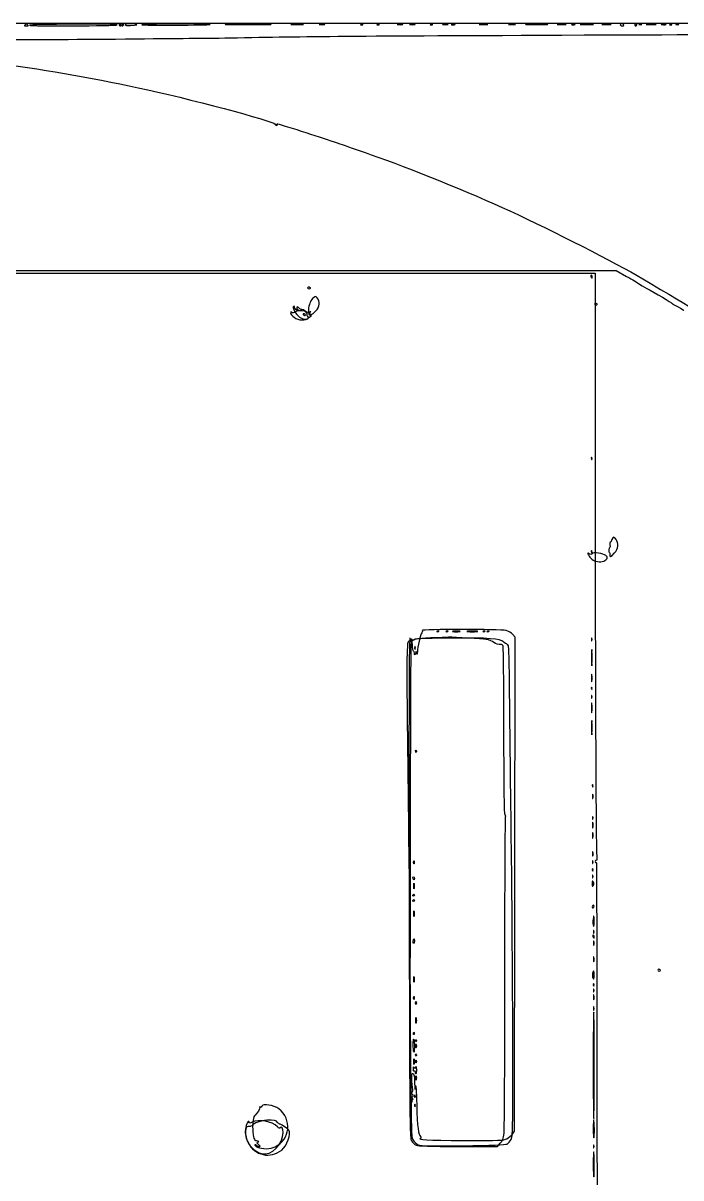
# Model space of a CAD drawing. Extents: x 0 to 877, y -11 to 940.
# Drawn here: x 540 to 709.5, y 642.5 to 940.2 of the extents above; entities that cross this region are included whole.
import ezdxf

# ---------------------------------------------------------------- set-up
doc = ezdxf.new("R2010")
doc.units = 0
doc.layers.add('Calque_1', color=7, linetype='CONTINUOUS')

msp = doc.modelspace()

# ---------------------------------------------------------------- linework, layer by layer
at = {"layer": 'Calque_1', "color": 7}
for points in [[(541.12582, 939.77362)], [(564.23873, 939.74461)], [(565.14998, 939.72062)], [(565.81144, 939.72062)], [(569.276, 939.78971)], [(588.13653, 939.86478)], [(602.78696, 939.9189)], [(617.60363, 939.9079)], [(627.52, 939.88102)], [(631.75333, 939.88102)], [(637.71196, 939.9079)], [(640.88696, 939.9079)], [(645.51167, 939.88102)], [(649.35363, 939.9079)], [(666.68384, 939.9102)], [(674.62134, 939.9172)], [(686.65988, 939.9152)], [(691.29009, 939.9132)], [(694.79581, 939.72063)], [(698.10311, 939.72063)], [(699.35988, 939.8957)], [(707.15958, 939.88042)], [(708.88488, 939.8958)], [(686.52622, 874.44851)], [(614.09789, 871.82701)], [(687.47178, 867.54867)], [(609.79368, 864.37597)], [(611.19266, 864.41663)], [(612.77497, 864.94784)], [(615.41916, 865.9828)], [(686.52548, 827.68892)], [(686.52548, 803.61184)], [(686.53672, 802.0065)], [(692.38714, 803.602)], [(647.05842, 783.35155)], [(649.43967, 783.35155)], [(656.86454, 783.33855)], [(658.96467, 783.35154)], [(660.023, 783.35154)], [(686.54087, 780.98445)], [(640.99604, 779.44954)], [(686.56131, 774.88803)], [(686.52508, 768.42226)], [(686.54047, 766.16779)], [(686.56057, 757.03966)], [(639.06096, 752.17918)], [(641.10622, 752.55023)], [(686.78951, 743.28684)], [(686.81199, 740.37091)], [(686.80499, 734.94695)], [(686.81649, 732.83029)], [(686.81649, 730.18445)], [(640.59797, 723.82089)], [(686.80549, 723.56987)], [(686.81249, 725.55425)], [(686.79011, 721.59101)], [(640.46052, 719.71985)], [(640.62827, 717.73548)], [(686.80549, 719.8657)], [(686.91604, 717.88133)], [(640.4239, 715.35423)], [(640.4239, 714.03131)], [(686.89484, 712.12664)], [(640.62827, 710.59173)], [(686.98118, 707.32196)], [(687.07007, 705.57821)], [(640.47263, 703.11725)], [(687.05544, 704.32143)], [(687.07707, 702.5355)], [(686.89484, 693.87039)], [(704.18848, 696.03959)], [(640.62827, 693.65839)], [(687.05459, 691.95768)], [(640.59797, 688.89589)], [(687.06998, 690.49696)], [(641.12714, 687.57298)], [(641.15744, 683.07506)], [(640.57705, 679.78982)], [(640.51452, 676.34097)], [(641.10623, 677.93773)], [(641.10624, 674.23356)], [(640.62829, 672.49173)], [(641.12716, 672.49173)], [(641.08538, 669.7136)], [(641.14678, 668.25839)], [(641.00154, 663.81009)], [(641.00154, 661.42884)], [(597.4584, 652.75286)], [(640.08402, 652.04549)], [(687.06508, 652.8092)], [(597.93736, 651.58708)], [(604.96837, 650.5307)], [(687.07108, 650.28029)], [(687.04557, 642.73501)]]:
    msp.add_lwpolyline(points, close=True, dxfattribs=at)
for points in [[(611.92395, 939.9147), (611.92395, 939.9149)], [(651.21074, 939.89489), (651.21074, 939.8947)], [(659.53419, 939.91433), (659.53419, 939.9142)], [(679.64252, 939.91333), (679.64252, 939.9132)], [(682.16699, 939.89389), (682.16699, 939.8937)], [(702.93874, 939.91306), (702.93874, 939.9128)], [(705.58068, 939.90196), (705.58068, 939.9023)], [(244.23993, 874.0188), (247.27573, 875.77042), (467.33136, 875.77042), (687.38698, 875.77042), (687.39788, 819.48032)], [(475.42396, 876.402), (692.7763, 876.402), (695.49116, 874.91197)], [(613.64652, 864.26391), (614.25068, 864.82677), (613.71752, 865.35993)], [(652.36188, 783.34025), (652.36188, 783.34055)], [(666.06971, 653.7918), (666.61769, 654.53874), (666.69299, 718.23548), (666.76829, 781.93221), (666.1271, 782.62405)], [(641.41592, 777.66354), (641.27865, 778.19271), (641.06833, 777.66354)], [(686.55457, 770.52867), (686.55427, 770.52867)], [(686.55782, 762.58892), (686.55757, 762.58892)], [(687.07614, 698.29908), (687.07648, 698.29908)], [(687.07664, 688.5095), (687.07698, 688.5095)], [(687.06918, 685.72942), (687.06898, 685.72942)], [(641.13676, 676.59277), (641.13695, 676.59277)], [(639.78582, 658.33641), (639.94147, 655.95516), (639.98427, 659.14339)], [(687.02849, 657.80014), (687.02898, 657.80014)], [(664.61436, 652.58214), (664.6145, 652.58225)], [(652.06503, 650.61102), (662.18953, 650.61102), (662.95326, 651.40818)]]:
    msp.add_lwpolyline(points, dxfattribs=at)
for points in [[(295.80416, 940.00617), (294.85827, 940.09027), (417.19499, 940.17099), (567.66353, 940.18545)], [(540.49082, 939.77362), (540.24388, 939.52668), (540.31442, 939.45612), (540.80832, 939.45612)], [(541.12582, 939.77362), (540.87888, 940.02056), (540.73775, 940.02056), (540.49082, 939.77362)], [(540.80832, 939.45612), (541.30222, 939.45612), (541.37275, 939.52672), (541.12582, 939.77362)], [(541.60217, 939.64601), (541.60204, 939.36287), (564.06329, 939.46071), (564.23873, 939.74461)], [(552.99058, 939.91218), (546.72702, 939.87958), (541.60223, 939.75984), (541.60217, 939.64601)], [(564.23873, 939.74462), (564.31603, 939.86961), (559.26735, 939.94482), (552.99058, 939.91218)], [(564.86979, 939.98521), (564.71567, 939.98521), (564.66318, 939.86614), (564.75311, 939.72062)], [(564.75311, 939.72062), (564.84301, 939.5751), (564.96914, 939.45604), (565.0333, 939.45604)], [(565.14998, 939.72062), (565.14998, 939.86614), (565.02388, 939.98521), (564.86979, 939.98521)], [(565.0333, 939.45604), (565.0975, 939.45604), (565.14998, 939.5751), (565.14998, 939.72062)], [(565.69476, 939.98521), (565.54067, 939.98521), (565.41457, 939.86614), (565.41457, 939.72062)], [(565.41457, 939.72062), (565.41457, 939.5751), (565.46707, 939.45604), (565.53125, 939.45604)], [(565.53125, 939.45604), (565.59545, 939.45604), (565.72151, 939.5751), (565.81144, 939.72062)], [(565.81144, 939.72062), (565.90134, 939.86614), (565.84884, 939.98521), (565.69476, 939.98521)], [(567.83992, 939.98522), (566.94254, 939.98522), (566.20832, 939.88473), (566.20832, 939.76191)], [(566.20832, 939.76191), (566.20832, 939.4899), (569.0015, 939.51521), (569.276, 939.78971)], [(567.66353, 940.18545), (718.13206, 940.19995), (841.03501, 940.12975), (840.7812, 940.02954)], [(569.276, 939.78972), (569.38353, 939.89724), (568.73729, 939.98522), (567.83992, 939.98522)], [(579.33366, 939.98522), (574.42588, 939.98522), (570.46552, 939.89592), (570.53288, 939.78678)], [(570.53288, 939.78678), (570.66118, 939.57891), (587.92717, 939.65546), (588.13653, 939.86478)], [(588.13653, 939.86482), (588.20273, 939.93102), (584.24147, 939.98522), (579.33366, 939.98522)], [(593.12967, 939.9189), (590.47392, 939.8757), (592.64681, 939.8404), (597.95832, 939.8404)], [(602.78696, 939.9189), (600.13121, 939.962), (595.78543, 939.962), (593.12967, 939.9189)], [(597.95832, 939.8404), (603.26983, 939.8404), (605.44272, 939.8757), (602.78696, 939.9189)], [(609.27812, 939.9159), (608.50927, 939.8623), (609.07082, 939.8179), (610.52603, 939.8172)], [(611.92395, 939.9149), (611.23762, 939.9692), (610.047, 939.9698), (609.27812, 939.9159)], [(610.52603, 939.8172), (611.98123, 939.81651), (612.61031, 939.8604), (611.92395, 939.9147)], [(616.413, 939.9079), (616.08558, 939.8448), (616.3535, 939.79324), (617.00832, 939.79324)], [(617.60363, 939.9079), (617.27621, 939.971), (616.74043, 939.971), (616.413, 939.9079)], [(617.00832, 939.79324), (617.66316, 939.79324), (617.93105, 939.84484), (617.60363, 939.9079)], [(627.01287, 939.9019), (626.80182, 939.8174), (626.8645, 939.75475), (627.17274, 939.74205)], [(627.52, 939.881), (627.4321, 939.9689), (627.20388, 939.9783), (627.01287, 939.9019)], [(627.17274, 939.74205), (627.45163, 939.73055), (627.60792, 939.79305), (627.52, 939.88102)], [(631.24621, 939.9019), (631.03515, 939.8174), (631.09783, 939.75475), (631.40607, 939.74205)], [(631.75333, 939.881), (631.66543, 939.9689), (631.43721, 939.9783), (631.24621, 939.9019)], [(631.40607, 939.74205), (631.68497, 939.73055), (631.84126, 939.79305), (631.75333, 939.88102)], [(636.52134, 939.9079), (636.19392, 939.8448), (636.46184, 939.79324), (637.11665, 939.79324)], [(637.71196, 939.9079), (637.38454, 939.971), (636.84876, 939.971), (636.52134, 939.9079)], [(637.11665, 939.79324), (637.77149, 939.79324), (638.03938, 939.84484), (637.71196, 939.9079)], [(639.69634, 939.9079), (639.36892, 939.8448), (639.63684, 939.79324), (640.29165, 939.79324)], [(640.88696, 939.9079), (640.55954, 939.971), (640.02376, 939.971), (639.69634, 939.9079)], [(640.29165, 939.79324), (640.94649, 939.79324), (641.21438, 939.84484), (640.88696, 939.9079)], [(645.00454, 939.9019), (644.79348, 939.8174), (644.85616, 939.75475), (645.1644, 939.74205)], [(645.51167, 939.881), (645.42377, 939.9689), (645.19554, 939.9783), (645.00454, 939.9019)], [(645.1644, 939.74205), (645.4433, 939.73055), (645.59959, 939.79305), (645.51167, 939.88102)], [(648.163, 939.9079), (647.83558, 939.8448), (648.1035, 939.79324), (648.75832, 939.79324)], [(649.35363, 939.9079), (649.02621, 939.971), (648.49043, 939.971), (648.163, 939.9079)], [(648.75832, 939.79324), (649.41316, 939.79324), (649.68105, 939.84484), (649.35363, 939.9079)], [(650.41699, 939.9047), (650.15958, 939.8376), (650.30613, 939.77832), (650.74269, 939.77292)], [(651.21074, 939.8947), (651.03162, 939.9672), (650.67443, 939.9716), (650.41699, 939.9047)], [(650.74269, 939.77292), (651.17925, 939.76792), (651.38989, 939.82242), (651.21074, 939.89489)], [(657.6821, 939.9122), (657.21241, 939.8538), (657.6615, 939.80689), (658.68019, 939.80806)], [(659.53419, 939.9142), (658.98523, 939.9715), (658.15179, 939.9705), (657.6821, 939.9122)], [(658.68019, 939.80806), (659.69884, 939.80906), (660.08314, 939.85706), (659.53419, 939.91433)], [(665.22863, 939.9102), (664.82845, 939.8496), (665.15583, 939.79998), (665.95623, 939.79998)], [(666.68384, 939.9102), (666.28365, 939.9708), (665.62881, 939.9708), (665.22863, 939.9102)], [(665.95623, 939.79998), (666.7566, 939.79998), (667.08402, 939.84958), (666.68384, 939.9102)], [(669.99113, 939.9172), (668.71782, 939.8687), (669.75962, 939.829), (672.30623, 939.829)], [(674.62134, 939.9172), (673.34803, 939.9657), (671.26444, 939.9657), (669.99113, 939.9172)], [(672.30623, 939.829), (674.85285, 939.829), (675.89464, 939.8687), (674.62134, 939.9172)], [(677.79044, 939.9112), (677.32075, 939.8528), (677.76984, 939.80589), (678.78852, 939.80706)], [(679.64252, 939.9132), (679.09356, 939.9705), (678.26012, 939.9695), (677.79044, 939.9112)], [(678.78852, 939.80706), (679.80717, 939.80806), (680.19148, 939.85606), (679.64252, 939.91333)], [(681.37324, 939.9037), (681.11582, 939.8366), (681.26238, 939.77732), (681.69894, 939.77192)], [(682.16699, 939.8937), (681.98787, 939.9662), (681.63068, 939.9706), (681.37324, 939.9037)], [(681.69894, 939.77192), (682.1355, 939.76692), (682.34614, 939.82142), (682.16699, 939.89389)], [(683.88175, 939.9152), (683.11777, 939.8618), (683.74285, 939.818), (685.27082, 939.818)], [(686.65988, 939.9152), (685.89589, 939.9686), (684.64574, 939.9686), (683.88175, 939.9152)], [(685.27082, 939.818), (686.79878, 939.818), (687.42386, 939.8617), (686.65988, 939.9152)], [(689.30571, 939.9132), (688.76001, 939.8561), (689.20651, 939.80942), (690.2979, 939.80942)], [(691.29009, 939.9132), (690.74438, 939.9703), (689.85141, 939.9703), (689.30571, 939.9132)], [(690.2979, 939.80942), (691.3893, 939.80942), (691.83579, 939.85612), (691.29009, 939.9132)], [(694.25104, 939.98522), (693.9514, 939.98522), (693.77984, 939.86615), (693.86977, 939.72063)], [(693.86977, 939.72063), (693.95967, 939.57511), (694.20487, 939.45605), (694.41455, 939.45605)], [(694.79581, 939.72063), (694.79581, 939.86615), (694.55065, 939.98522), (694.25104, 939.98522)], [(694.41455, 939.45605), (694.62426, 939.45605), (694.79581, 939.57511), (694.79581, 939.72063)], [(697.83852, 939.98522), (697.60307, 939.98522), (697.48401, 939.86615), (697.57394, 939.72063)], [(697.57394, 939.72063), (697.66384, 939.57511), (697.78293, 939.45605), (697.83852, 939.45605)], [(698.10311, 939.72063), (698.19301, 939.86615), (698.07401, 939.98522), (697.83852, 939.98522)], [(697.83852, 939.45605), (697.89412, 939.45605), (698.01317, 939.57511), (698.10311, 939.72063)], [(698.69842, 939.8957), (698.51652, 939.8223), (698.66532, 939.76225), (699.02915, 939.76225)], [(699.35988, 939.8957), (699.17798, 939.9691), (698.88032, 939.9691), (698.69842, 939.8957)], [(699.02915, 939.76225), (699.39295, 939.76225), (699.54178, 939.82235), (699.35988, 939.8957)], [(700.82207, 939.9148), (700.19977, 939.8589), (700.64311, 939.8124), (701.80727, 939.81144)], [(702.93874, 939.9128), (702.3969, 939.9696), (701.4444, 939.9704), (700.82207, 939.9148)], [(701.80727, 939.81144), (702.97144, 939.81047), (703.4806, 939.85624), (702.93874, 939.91306)], [(704.52235, 939.9073), (704.19321, 939.844), (704.40019, 939.78983), (704.98227, 939.7869)], [(705.58068, 939.9023), (705.32771, 939.9685), (704.85146, 939.9709), (704.52235, 939.9073)], [(704.98227, 939.7869), (705.56436, 939.7839), (705.83362, 939.8357), (705.58068, 939.90196)], [(706.65246, 939.9013), (706.4414, 939.8168), (706.50408, 939.75415), (706.81232, 939.74145)], [(707.15958, 939.8804), (707.07168, 939.9683), (706.84346, 939.9777), (706.65246, 939.9013)], [(706.81232, 939.74145), (707.09121, 939.72995), (707.2475, 939.79245), (707.15958, 939.88042)], [(708.22342, 939.8958), (708.04152, 939.8224), (708.19032, 939.76235), (708.55415, 939.76235)], [(708.88488, 939.8958), (708.70298, 939.9692), (708.40532, 939.9692), (708.22342, 939.8958)], [(708.55415, 939.76235), (708.91795, 939.76235), (709.06678, 939.82245), (708.88488, 939.8958)], [(561.18128, 935.9818), (546.99299, 935.84009), (489.72393, 935.75748), (433.9167, 935.79823)], [(587.50732, 936.22757), (587.21627, 936.23457), (575.36956, 936.12351), (561.18128, 935.9818)], [(597.03232, 936.37954), (592.08461, 936.28944), (587.79836, 936.22104), (587.50732, 936.22757)], [(696.91252, 937.09717), (627.19265, 936.81714), (617.06289, 936.74436), (597.03232, 936.37954)], [(821.93976, 937.29812), (793.12031, 937.34802), (736.85799, 937.25762), (696.91252, 937.09717)], [(493.18332, 933.52536), (518.60589, 932.29309), (544.49719, 928.91634), (569.6479, 923.55282)], [(569.6479, 923.55282), (582.0394, 920.91027), (604.48519, 914.94102), (604.91442, 914.17402)], [(604.91442, 914.17402), (605.03208, 913.96376), (605.24854, 913.79173), (605.39541, 913.79173)], [(605.48141, 914.08466), (605.35697, 914.28599), (605.49671, 914.31623), (605.92882, 914.18136)], [(605.39541, 913.79173), (605.54228, 913.79173), (605.58099, 913.92354), (605.48141, 914.08466)], [(605.92882, 914.18136), (611.61104, 912.40701), (619.46831, 909.84693), (622.16767, 908.89036)], [(622.16767, 908.89036), (624.05944, 908.21998), (627.45272, 907.03297), (629.7083, 906.25257)], [(629.7083, 906.25257), (639.45192, 902.88136), (655.17362, 896.50328), (665.42705, 891.76196)], [(665.42705, 891.76196), (676.94748, 886.43476), (692.21306, 878.6306), (699.69059, 874.24554)], [(686.37392, 875.24226), (686.23297, 875.24226), (686.18618, 875.06367), (686.26994, 874.84539)], [(686.26994, 874.84539), (686.35374, 874.62711), (686.46903, 874.44851), (686.52622, 874.44851)], [(686.6302, 874.84539), (686.6302, 875.06367), (686.51488, 875.24226), (686.37392, 875.24226)], [(686.52622, 874.44851), (686.58342, 874.44851), (686.6302, 874.62711), (686.6302, 874.84539)], [(695.49116, 874.91197), (696.98433, 874.09245), (698.44414, 873.21912), (698.73518, 872.97123)], [(698.73518, 872.97123), (699.02622, 872.72334), (699.91919, 872.18866), (700.71956, 871.78305)], [(699.69059, 874.24554), (712.53754, 866.71171), (720.02098, 862.14085), (725.48746, 858.48892)], [(613.70102, 872.08329), (613.48273, 872.16709), (613.30414, 872.12029), (613.30414, 871.97931)], [(613.30414, 871.97931), (613.30414, 871.83835), (613.48273, 871.72303), (613.70102, 871.72303)], [(614.8242, 869.41298), (614.0949, 868.75298), (613.76094, 868.04932), (613.55994, 866.74907)], [(614.09789, 871.82701), (614.09789, 871.88421), (613.9193, 871.99953), (613.70102, 872.08329)], [(613.70102, 871.72303), (613.9193, 871.72303), (614.09789, 871.76983), (614.09789, 871.82701)], [(615.76863, 869.39598), (615.35556, 869.85242), (615.31061, 869.85323), (614.8242, 869.41298)], [(615.41917, 865.98285), (616.45845, 867.04587), (616.60453, 868.47233), (615.76863, 869.39598)], [(700.71956, 871.78305), (702.70301, 870.77787), (707.18217, 868.11729), (707.28657, 867.8823)], [(609.63842, 867.17369), (609.24031, 866.92764), (610.29586, 865.05521), (611.19266, 864.41663)], [(609.90104, 867.0369), (609.90104, 867.2014), (609.78286, 867.26296), (609.63842, 867.17369)], [(610.84058, 865.98185), (610.54835, 865.98185), (609.90104, 866.70874), (609.90104, 867.0369)], [(610.54642, 866.98001), (610.44103, 866.87462), (610.50542, 866.60691), (610.68948, 866.38512)], [(611.07968, 866.70444), (610.89178, 866.9614), (610.65182, 867.08541), (610.54642, 866.98001)], [(610.68948, 866.38512), (610.87356, 866.16332), (610.94155, 865.98185), (610.84058, 865.98185)], [(611.81994, 866.39021), (611.59931, 866.30551), (611.26876, 866.44591), (611.07968, 866.70444)], [(613.20041, 864.9107), (613.43242, 865.2861), (612.24871, 866.55474), (611.81994, 866.39021)], [(613.55994, 866.74907), (613.40929, 865.77459), (613.44471, 865.63469), (613.80714, 865.77256)], [(687.63797, 867.93424), (687.17322, 867.93424), (687.10479, 867.77548), (687.47178, 867.54867)], [(687.47178, 867.54867), (687.60724, 867.46497), (687.79287, 867.51747), (687.88427, 867.66534)], [(687.88427, 867.66534), (687.97567, 867.81324), (687.86487, 867.93424), (687.63797, 867.93424)], [(707.28657, 867.8823), (707.33317, 867.77742), (708.01777, 867.38577), (708.80792, 867.01197)], [(708.80792, 867.01197), (709.59807, 866.63817), (710.24456, 866.21676), (710.24456, 866.0755)], [(609.20906, 865.62331), (608.98512, 865.84724), (608.90881, 865.81265), (608.90881, 865.48722)], [(608.90881, 865.48722), (608.90881, 865.24724), (609.30701, 864.74718), (609.79368, 864.37597)], [(610.12965, 865.72955), (609.66695, 865.42639), (609.43298, 865.39938), (609.20906, 865.62331)], [(609.79368, 864.37597), (610.9506, 863.49355), (612.76305, 863.44083), (613.64652, 864.26391)], [(613.71752, 865.35993), (613.007, 866.07045), (610.97018, 866.28028), (610.12965, 865.72955)], [(611.19266, 864.41663), (611.99619, 863.84447), (613.1968, 863.683), (613.46161, 864.11148)], [(612.36437, 865.2094), (612.12889, 865.2998), (612.02268, 865.2554), (612.11539, 865.10541)], [(612.11539, 865.10541), (612.27076, 864.854), (612.77497, 864.73356), (612.77497, 864.94784)], [(612.77497, 864.94784), (612.77497, 865.00504), (612.59019, 865.12273), (612.36437, 865.2094)], [(613.34062, 864.52664), (613.19035, 864.61954), (613.12726, 864.79234), (613.20041, 864.9107)], [(613.46161, 864.11148), (613.54531, 864.24695), (613.49091, 864.43377), (613.34062, 864.52664)], [(613.89944, 865.60032), (613.41385, 865.11114), (613.49577, 864.87428), (614.09624, 865.0313)], [(613.80714, 865.77256), (614.14615, 865.90153), (614.16449, 865.86736), (613.89944, 865.60032)], [(614.09624, 865.0313), (614.38638, 865.1072), (614.98169, 865.53535), (615.41916, 865.9828)], [(686.38652, 828.03619), (686.37502, 827.75727), (686.43752, 827.601), (686.52548, 827.68892)], [(686.54637, 828.19604), (686.46187, 828.40711), (686.39921, 828.34441), (686.38652, 828.03619)], [(686.52547, 827.68892), (686.61337, 827.77682), (686.62277, 828.00505), (686.54637, 828.19604)], [(687.39788, 819.48032), (687.40798, 767.32456), (687.5836, 727.98402), (687.81834, 725.28433)], [(691.72944, 807.03237), (691.63814, 806.66857), (691.44438, 806.37091), (691.29886, 806.37091)], [(692.79643, 807.10577), (692.25977, 807.87194), (691.93457, 807.84956), (691.72944, 807.03237)], [(692.38714, 803.60198), (693.32221, 804.66696), (693.49122, 806.11381), (692.79643, 807.10577)], [(686.38652, 803.9591), (686.37502, 803.68019), (686.43752, 803.52392), (686.52548, 803.61184)], [(686.54637, 804.11896), (686.46187, 804.33002), (686.39921, 804.26733), (686.38652, 803.9591)], [(686.52547, 803.61184), (686.61337, 803.69974), (686.62277, 803.92796), (686.54637, 804.11896)], [(690.14535, 802.97048), (689.55119, 803.50819), (686.85102, 803.84029), (686.58415, 803.40848)], [(690.92121, 804.38635), (690.90031, 804.02265), (690.97841, 803.72508), (691.09489, 803.72508)], [(691.16286, 805.04781), (691.05094, 805.04771), (690.9422, 804.75005), (690.92121, 804.38635)], [(691.29886, 806.37091), (691.14876, 806.37091), (691.10611, 806.08472), (691.20026, 805.70945)], [(691.20026, 805.70945), (691.29156, 805.34565), (691.27476, 805.04791), (691.16286, 805.04781)], [(685.86648, 803.39518), (685.37188, 803.65988), (685.35672, 803.63682), (685.6568, 803.07612)], [(685.6568, 803.07612), (685.8347, 802.74371), (686.23066, 802.26238), (686.53672, 802.0065)], [(686.58415, 803.40848), (686.45041, 803.19209), (686.25285, 803.18844), (685.86648, 803.39518)], [(686.53672, 802.00654), (687.31488, 801.35595), (688.67584, 801.13824), (689.59212, 801.51778)], [(689.59212, 801.51778), (690.5727, 801.92395), (690.75956, 802.41462), (690.14535, 802.97048)], [(691.16829, 803.19591), (690.95755, 802.38998), (691.47409, 802.56207), (692.38714, 803.602)], [(691.09489, 803.72508), (691.21138, 803.72508), (691.24443, 803.48695), (691.16829, 803.19591)], [(639.75739, 781.39775), (639.42388, 783.91936), (639.35571, 768.83003), (639.46176, 715.96308)], [(642.71626, 783.00745), (642.36916, 782.58922), (641.6233, 779.36357), (641.58387, 778.11014)], [(664.44983, 783.59489), (663.07021, 783.96638), (642.59022, 783.96455), (642.81988, 783.59289)], [(642.81988, 783.59289), (642.90958, 783.4477), (642.86298, 783.18425), (642.71626, 783.00745)], [(646.89857, 783.51141), (646.61965, 783.52291), (646.46338, 783.46041), (646.5513, 783.37245)], [(646.5513, 783.37245), (646.6392, 783.28455), (646.86742, 783.27515), (647.05842, 783.35155)], [(647.05842, 783.35156), (647.26949, 783.43606), (647.20679, 783.49872), (646.89857, 783.51141)], [(649.27982, 783.51141), (649.0009, 783.52291), (648.84463, 783.46041), (648.93255, 783.37245)], [(648.93255, 783.37245), (649.02045, 783.28455), (649.24867, 783.27515), (649.43967, 783.35155)], [(649.43967, 783.35156), (649.65074, 783.43606), (649.58804, 783.49872), (649.27982, 783.51141)], [(651.63902, 783.45032), (650.76589, 783.45232), (650.37681, 783.40362), (650.77438, 783.34325)], [(650.77438, 783.34325), (651.17196, 783.28285), (651.88633, 783.28165), (652.36188, 783.34025)], [(652.36188, 783.34055), (652.83743, 783.39945), (652.51214, 783.44883), (651.63902, 783.45032)], [(655.74006, 783.43983), (654.50313, 783.43983), (653.99712, 783.39423), (654.61558, 783.33855)], [(654.61558, 783.33855), (655.23404, 783.28285), (656.24608, 783.28285), (656.86454, 783.33855)], [(656.86454, 783.33855), (657.483, 783.39425), (656.97699, 783.43983), (655.74006, 783.43983)], [(658.80482, 783.5114), (658.5259, 783.5229), (658.36963, 783.4603), (658.45755, 783.37244)], [(658.45755, 783.37244), (658.54545, 783.28454), (658.77367, 783.27514), (658.96467, 783.35154)], [(658.96467, 783.35155), (659.17574, 783.43605), (659.11304, 783.49871), (658.80482, 783.5114)], [(659.86315, 783.5114), (659.58424, 783.5229), (659.42797, 783.4603), (659.51588, 783.37244)], [(659.51588, 783.37244), (659.60378, 783.28454), (659.83201, 783.27514), (660.023, 783.35154)], [(660.023, 783.35155), (660.23407, 783.43605), (660.17138, 783.49871), (659.86315, 783.5114)], [(666.1271, 782.62405), (665.77446, 783.00457), (665.01969, 783.44145), (664.44983, 783.59489)], [(639.67968, 780.83497), (639.14027, 780.91357), (639.09048, 780.79697), (639.00306, 779.24951)], [(640.04297, 781.49996), (639.80775, 781.49996), (639.76095, 769.99799), (639.66295, 688.10204)], [(640.57111, 781.14901), (640.40107, 780.9296), (639.99992, 780.78828), (639.67968, 780.83497)], [(641.12891, 781.35475), (640.89714, 781.02664), (639.80193, 781.06099), (639.75739, 781.39775)], [(640.29165, 779.91246), (640.29165, 780.78558), (640.17973, 781.49996), (640.04297, 781.49996)], [(650.15879, 781.63499), (642.27433, 781.56099), (640.83384, 781.48799), (640.57111, 781.14901)], [(649.58854, 781.86046), (645.26757, 781.74951), (641.23758, 781.5086), (641.12891, 781.35475)], [(659.31375, 781.31114), (658.19074, 781.50753), (651.20685, 781.90201), (649.58854, 781.86046)], [(663.82262, 780.60989), (662.84924, 781.52433), (660.12744, 781.72853), (650.15879, 781.63499)], [(661.28187, 780.53009), (660.96436, 780.82589), (660.07871, 781.17736), (659.31375, 781.31114)], [(663.25694, 780.01597), (662.43081, 779.90384), (661.76922, 780.07607), (661.28187, 780.53009)], [(663.64609, 779.6564), (663.52811, 779.8672), (663.353, 780.02901), (663.25694, 780.01597)], [(664.66578, 780.09272), (664.50482, 780.09272), (664.1254, 780.32544), (663.82262, 780.60989)], [(665.09644, 779.36512), (665.02054, 779.7653), (664.82674, 780.09272), (664.66578, 780.09272)], [(686.54087, 781.64591), (686.46747, 781.82781), (686.40742, 781.67901), (686.40742, 781.31518)], [(686.40742, 781.31518), (686.40742, 780.95138), (686.46742, 780.80255), (686.54087, 780.98445)], [(686.54087, 780.98445), (686.61427, 781.16635), (686.61427, 781.46401), (686.54087, 781.64591)], [(639.00306, 779.24951), (638.81144, 775.85787), (638.81663, 773.43073), (639.06096, 752.17918)], [(640.55623, 778.32496), (640.40923, 778.32496), (640.29165, 779.03051), (640.29165, 779.91246)], [(640.83942, 777.72964), (640.82912, 778.05707), (640.70175, 778.32496), (640.55623, 778.32496)], [(641.06833, 777.66354), (640.86897, 777.16192), (640.85704, 777.16536), (640.83942, 777.72964)], [(640.99604, 779.44954), (640.92264, 779.63144), (640.86258, 779.48264), (640.86258, 779.11881)], [(640.86258, 779.11881), (640.86258, 778.75501), (640.92268, 778.60618), (640.99604, 778.78808)], [(640.99604, 778.78808), (641.06944, 778.96998), (641.06944, 779.26764), (640.99604, 779.44954)], [(641.58387, 778.11014), (641.56507, 777.51344), (641.49987, 777.33994), (641.41592, 777.66354)], [(663.88491, 757.68879), (663.87151, 769.56017), (663.76406, 779.44559), (663.64609, 779.6564)], [(665.38541, 764.61459), (665.30241, 772.3272), (665.17234, 778.96493), (665.09644, 779.36512)], [(686.56211, 778.32762), (686.51111, 779.31594), (686.46891, 778.57675), (686.46851, 776.68497)], [(686.56127, 774.88803), (686.61277, 775.79149), (686.61317, 777.3393), (686.56211, 778.32762)], [(686.46851, 776.68497), (686.46805, 774.7932), (686.50981, 773.98458), (686.56131, 774.88803)], [(686.44751, 771.39331), (686.44651, 770.52018), (686.49421, 770.1311), (686.55457, 770.52867)], [(686.55727, 772.11617), (686.49837, 772.59172), (686.44899, 772.26643), (686.44751, 771.39331)], [(686.55427, 770.52867), (686.61467, 770.92625), (686.61587, 771.64062), (686.55727, 772.11617)], [(686.38612, 768.76952), (686.37462, 768.49061), (686.43712, 768.33434), (686.52508, 768.42226)], [(686.54597, 768.92938), (686.46147, 769.14044), (686.39881, 769.07775), (686.38612, 768.76952)], [(686.52507, 768.42226), (686.61297, 768.51016), (686.62237, 768.73838), (686.54597, 768.92938)], [(686.54047, 766.82925), (686.46707, 767.01115), (686.40702, 766.86235), (686.40702, 766.49852)], [(686.40702, 766.49852), (686.40702, 766.13471), (686.46702, 765.98589), (686.54047, 766.16779)], [(686.55957, 764.70559), (686.50367, 765.3279), (686.45716, 764.88456), (686.4562, 763.72039)], [(686.54047, 766.16779), (686.61387, 766.34969), (686.61387, 766.64734), (686.54047, 766.82925)], [(665.84464, 724.39793), (665.6751, 738.80449), (665.46844, 756.90199), (665.38541, 764.61459)], [(686.4562, 763.72039), (686.45524, 762.55622), (686.501, 762.04706), (686.55782, 762.58892)], [(686.55757, 762.58892), (686.61447, 763.13078), (686.61517, 764.08328), (686.55957, 764.70559)], [(686.56057, 760.08237), (686.50807, 760.91912), (686.46507, 760.23451), (686.46507, 758.56102)], [(686.56057, 757.03966), (686.61307, 757.87641), (686.61307, 759.24563), (686.56057, 760.08237)], [(664.20407, 736.00619), (663.99083, 736.07729), (663.90251, 742.07787), (663.88491, 757.68879)], [(686.46507, 758.56102), (686.46507, 756.88753), (686.50807, 756.20292), (686.56057, 757.03966)], [(639.06095, 752.17918), (639.19814, 740.24647), (639.3751, 725.00647), (639.45421, 718.31251)], [(641.2452, 752.20297), (641.1573, 752.11507), (641.09474, 752.27137), (641.10622, 752.55023)], [(641.10624, 752.55023), (641.11894, 752.85846), (641.18164, 752.92115), (641.2661, 752.71009)], [(641.2661, 752.71009), (641.3425, 752.51909), (641.3331, 752.29089), (641.2452, 752.20297)], [(686.65054, 743.63411), (686.63904, 743.35519), (686.70164, 743.19892), (686.78951, 743.28684)], [(686.81039, 743.79396), (686.72589, 744.00503), (686.66324, 743.94233), (686.65054, 743.63411)], [(686.81199, 741.29695), (686.74539, 741.55162), (686.69099, 741.34325), (686.69099, 740.83393)], [(686.78949, 743.28684), (686.87739, 743.37474), (686.88679, 743.60296), (686.81039, 743.79396)], [(686.81199, 740.37091), (686.87859, 740.62557), (686.87859, 741.04229), (686.81199, 741.29695)], [(686.69099, 740.83393), (686.69099, 740.32461), (686.74539, 740.11625), (686.81199, 740.37091)], [(664.12448, 695.54382), (664.12948, 717.4192), (664.21598, 735.45014), (664.31636, 735.61257)], [(664.31636, 735.61257), (664.41676, 735.77501), (664.36626, 735.95214), (664.20407, 736.00619)], [(686.80499, 735.60841), (686.73159, 735.79031), (686.67154, 735.64151), (686.67154, 735.27768)], [(686.80499, 734.94695), (686.87839, 735.12886), (686.87839, 735.42651), (686.80499, 735.60841)], [(686.67154, 735.27768), (686.67154, 734.91388), (686.73164, 734.76505), (686.80499, 734.94695)], [(686.81649, 734.02091), (686.75339, 734.34833), (686.70183, 734.08041), (686.70183, 733.4256)], [(686.70183, 733.4256), (686.70183, 732.77076), (686.75343, 732.50287), (686.81649, 732.83029)], [(686.81649, 732.83029), (686.87959, 733.15771), (686.87959, 733.69349), (686.81649, 734.02091)], [(686.81649, 731.37508), (686.75339, 731.7025), (686.70183, 731.43458), (686.70183, 730.77977)], [(686.70183, 730.77977), (686.70183, 730.12492), (686.75343, 729.85703), (686.81649, 730.18445)], [(686.81649, 730.18445), (686.87959, 730.51188), (686.87959, 731.04766), (686.81649, 731.37508)], [(686.81249, 726.48029), (686.74589, 726.73495), (686.69149, 726.52659), (686.69149, 726.01727)], [(686.81249, 725.55425), (686.87909, 725.80891), (686.87909, 726.22563), (686.81249, 726.48029)], [(640.59797, 723.82089), (640.59797, 724.1847), (640.65807, 724.33352), (640.73143, 724.15162)], [(640.73143, 723.49016), (640.65803, 723.30826), (640.59797, 723.45706), (640.59797, 723.82089)], [(640.73143, 724.15162), (640.80483, 723.96972), (640.80483, 723.67207), (640.73143, 723.49016)], [(666.17201, 675.7146), (666.16151, 688.08387), (666.01419, 709.99137), (665.84464, 724.39793)], [(686.80549, 724.23133), (686.73209, 724.41323), (686.67204, 724.26443), (686.67204, 723.9006)], [(686.67204, 723.9006), (686.67204, 723.5368), (686.73214, 723.38797), (686.80549, 723.56987)], [(686.69149, 726.01727), (686.69149, 725.50794), (686.74589, 725.29959), (686.81249, 725.55425)], [(686.80549, 723.56987), (686.87889, 723.75177), (686.87889, 724.04943), (686.80549, 724.23133)], [(687.67018, 724.30776), (687.5347, 724.39146), (687.42386, 724.26736), (687.42386, 724.03188)], [(687.42386, 724.03188), (687.42386, 723.79642), (687.54293, 723.67736), (687.68845, 723.7673)], [(687.81834, 725.28433), (687.87524, 724.63044), (687.81334, 724.21957), (687.67018, 724.30776)], [(687.68845, 723.7673), (687.8648, 723.87629), (687.93295, 610.21298), (687.89282, 382.93344)], [(686.65114, 721.93827), (686.63964, 721.65936), (686.70224, 721.50309), (686.79011, 721.59101)], [(686.81099, 722.09813), (686.72649, 722.30919), (686.66384, 722.2465), (686.65114, 721.93827)], [(686.80549, 720.52716), (686.73209, 720.70906), (686.67204, 720.56026), (686.67204, 720.19643)], [(686.79009, 721.59101), (686.87799, 721.67891), (686.88739, 721.90713), (686.81099, 722.09813)], [(686.80549, 719.8657), (686.87889, 720.04761), (686.87889, 720.34526), (686.80549, 720.52716)], [(639.45421, 718.31251), (639.53331, 711.61855), (639.67182, 694.29496), (639.76202, 679.81564)], [(640.46052, 719.71985), (640.37672, 719.93813), (640.42352, 720.11673), (640.5645, 720.11673)], [(640.7168, 719.32298), (640.6596, 719.32298), (640.54429, 719.50157), (640.46052, 719.71985)], [(640.5645, 720.11673), (640.70544, 720.11673), (640.82078, 719.93813), (640.82078, 719.71985)], [(640.62827, 717.73548), (640.62827, 718.39032), (640.67987, 718.65821), (640.74291, 718.33079)], [(640.74291, 717.14016), (640.67991, 716.81274), (640.62827, 717.08066), (640.62827, 717.73548)], [(640.82078, 719.71985), (640.82078, 719.50157), (640.77398, 719.32298), (640.7168, 719.32298)], [(640.74291, 718.33079), (640.80601, 718.00337), (640.80601, 717.46759), (640.74291, 717.14016)], [(686.91604, 718.80737), (686.69602, 719.18512), (686.64635, 719.09984), (686.64635, 718.34435)], [(686.64635, 718.34435), (686.64635, 717.58886), (686.69605, 717.50358), (686.91604, 717.88133)], [(686.67204, 720.19643), (686.67204, 719.83263), (686.73214, 719.6838), (686.80549, 719.8657)], [(686.91604, 717.88133), (687.09923, 718.19585), (687.09923, 718.49285), (686.91604, 718.80737)], [(639.46176, 715.96308), (639.58431, 654.86795), (639.60411, 652.83404), (640.08402, 652.04549)], [(640.54058, 715.08964), (640.38646, 715.08964), (640.33397, 715.20871), (640.4239, 715.35423)], [(640.4239, 715.35423), (640.5138, 715.49975), (640.63993, 715.61881), (640.7041, 715.61881)], [(640.82078, 715.35423), (640.82078, 715.20871), (640.69468, 715.08964), (640.54058, 715.08964)], [(640.7041, 715.61881), (640.7683, 715.61881), (640.82078, 715.49975), (640.82078, 715.35423)], [(640.54058, 713.76673), (640.38646, 713.76673), (640.33397, 713.88579), (640.4239, 714.03131)], [(640.4239, 714.03131), (640.5138, 714.17683), (640.63993, 714.29589), (640.7041, 714.29589)], [(640.82078, 714.03131), (640.82078, 713.88579), (640.69468, 713.76673), (640.54058, 713.76673)], [(640.7041, 714.29589), (640.7683, 714.29589), (640.82078, 714.17683), (640.82078, 714.03131)], [(686.89484, 712.7881), (686.74932, 712.7881), (686.63025, 712.60248), (686.63025, 712.37561)], [(686.63025, 712.37561), (686.63025, 712.14874), (686.74932, 712.03671), (686.89484, 712.12664)], [(687.15942, 712.53913), (687.15942, 712.67607), (687.04036, 712.7881), (686.89484, 712.7881)], [(686.89484, 712.12664), (687.04036, 712.21654), (687.15942, 712.4022), (687.15942, 712.53913)], [(640.62827, 710.59173), (640.62827, 711.24657), (640.67987, 711.51446), (640.74291, 711.18704)], [(640.74291, 709.99641), (640.67991, 709.66899), (640.62827, 709.93691), (640.62827, 710.59173)], [(640.74291, 711.18704), (640.80601, 710.85962), (640.80601, 710.32384), (640.74291, 709.99641)], [(686.92528, 709.6131), (686.72267, 708.47251), (686.74496, 707.55813), (686.98118, 707.32196)], [(687.12461, 708.8414), (687.09731, 710.17164), (687.05421, 710.33869), (686.92528, 709.6131)], [(686.98114, 707.32196), (687.07924, 707.22386), (687.14377, 707.90764), (687.12461, 708.8414)], [(687.07007, 706.23966), (686.99667, 706.42156), (686.93661, 706.27276), (686.93661, 705.90893)], [(686.93661, 705.90893), (686.93661, 705.54513), (686.99671, 705.3963), (687.07007, 705.57821)], [(687.07007, 705.57821), (687.14347, 705.76011), (687.14347, 706.05776), (687.07007, 706.23966)], [(640.47261, 703.11725), (640.40951, 703.22639), (640.45361, 703.55381), (640.57071, 703.84485)], [(640.8022, 703.64641), (640.8204, 702.9286), (640.69676, 702.72984), (640.47263, 703.11725)], [(640.57071, 703.84485), (640.75656, 704.30681), (640.78598, 704.28161), (640.8022, 703.64641)], [(686.90314, 705.11518), (686.76219, 705.11518), (686.71539, 704.93659), (686.79916, 704.71831)], [(686.79916, 704.71831), (686.88296, 704.50003), (686.99824, 704.32143), (687.05544, 704.32143)], [(687.15942, 704.71831), (687.15942, 704.93659), (687.04409, 705.11518), (686.90314, 705.11518)], [(687.07707, 703.46154), (687.01047, 703.7162), (686.95607, 703.50784), (686.95607, 702.99852)], [(686.95607, 702.99852), (686.95607, 702.4892), (687.01047, 702.28084), (687.07707, 702.5355)], [(687.05544, 704.32143), (687.11264, 704.32143), (687.15942, 704.50003), (687.15942, 704.71831)], [(687.07707, 702.5355), (687.14367, 702.79016), (687.14367, 703.20688), (687.07707, 703.46154)], [(687.08148, 699.35741), (687.01818, 699.68653), (686.96401, 699.47956), (686.96107, 698.89748)], [(686.96107, 698.89748), (686.95807, 698.31539), (687.00987, 698.04611), (687.07614, 698.29908)], [(687.07648, 698.29908), (687.14268, 698.55204), (687.14508, 699.02829), (687.08148, 699.35741)], [(640.62827, 693.65839), (640.62827, 694.31324), (640.67987, 694.58113), (640.74291, 694.25371)], [(640.74291, 694.25371), (640.80601, 693.92628), (640.80601, 693.3905), (640.74291, 693.06308)], [(663.91606, 653.98786), (664.02555, 654.96826), (664.11934, 673.66843), (664.12448, 695.54382)], [(686.89484, 695.72248), (686.76977, 695.43143), (686.66745, 695.01472), (686.66745, 694.79643)], [(686.66745, 694.79643), (686.66745, 694.57815), (686.76977, 694.16143), (686.89484, 693.87039)], [(687.12223, 694.79643), (687.12223, 695.84199), (687.05823, 696.10268), (686.89484, 695.72248)], [(686.89484, 693.87039), (687.05821, 693.49019), (687.12223, 693.75088), (687.12223, 694.79643)], [(703.776, 696.30418), (703.63905, 696.30418), (703.52702, 696.18511), (703.52702, 696.03959)], [(703.52702, 696.03959), (703.52702, 695.89407), (703.71266, 695.77501), (703.93951, 695.77501)], [(704.18848, 696.03959), (704.09858, 696.18511), (703.91292, 696.30418), (703.776, 696.30418)], [(703.93951, 695.77501), (704.16639, 695.77501), (704.27841, 695.89407), (704.18848, 696.03959)], [(640.74291, 693.06308), (640.67991, 692.73566), (640.62827, 693.00358), (640.62827, 693.65839)], [(686.91562, 692.30494), (686.90412, 692.02603), (686.96672, 691.86976), (687.05459, 691.95768)], [(687.07548, 692.46479), (686.99098, 692.67586), (686.92832, 692.61317), (686.91562, 692.30494)], [(687.06998, 691.15841), (686.99658, 691.34032), (686.93652, 691.19151), (686.93652, 690.82768)], [(686.93652, 690.82768), (686.93652, 690.46388), (686.99662, 690.31505), (687.06998, 690.49696)], [(687.05458, 691.95768), (687.14248, 692.04558), (687.15188, 692.2738), (687.07548, 692.46479)], [(687.06998, 690.49696), (687.14338, 690.67886), (687.14338, 690.97651), (687.06998, 691.15841)], [(639.66295, 688.10204), (639.64495, 673.04063), (639.70025, 659.6461), (639.78582, 658.33641)], [(640.59797, 688.89589), (640.59797, 689.2597), (640.65807, 689.40852), (640.73143, 689.22662)], [(640.73143, 688.56516), (640.65803, 688.38326), (640.59797, 688.53206), (640.59797, 688.89589)], [(640.73143, 689.22662), (640.80483, 689.04472), (640.80483, 688.74707), (640.73143, 688.56516)], [(641.12714, 687.57298), (641.12714, 687.93678), (641.18724, 688.08561), (641.26059, 687.90371)], [(641.26059, 687.90371), (641.33399, 687.7218), (641.33399, 687.42415), (641.26059, 687.24225)], [(686.96157, 689.10789), (686.95857, 688.52581), (687.01037, 688.25653), (687.07664, 688.5095)], [(687.08198, 689.56783), (687.01868, 689.89695), (686.96451, 689.68998), (686.96157, 689.10789)], [(687.07698, 688.5095), (687.14318, 688.76246), (687.14558, 689.23871), (687.08198, 689.56783)], [(641.26059, 687.24225), (641.18719, 687.06035), (641.12714, 687.20915), (641.12714, 687.57298)], [(687.03098, 685.22358), (686.95618, 685.29838), (686.89493, 679.12869), (686.89493, 671.5131)], [(686.94721, 686.19748), (686.94221, 685.76091), (686.99671, 685.55029), (687.06918, 685.72942)], [(687.07898, 686.52317), (687.01188, 686.7806), (686.9526, 686.63404), (686.94721, 686.19748)], [(687.02898, 657.80014), (687.20523, 657.97638), (687.20768, 685.04737), (687.03098, 685.22358)], [(687.06898, 685.72942), (687.14148, 685.90855), (687.14588, 686.26574), (687.07898, 686.52317)], [(641.15744, 683.07506), (641.15744, 683.7299), (641.20904, 683.99779), (641.27209, 683.67037)], [(641.27209, 682.47975), (641.20899, 682.15233), (641.15744, 682.42025), (641.15744, 683.07506)], [(641.27209, 683.67037), (641.33519, 683.34295), (641.33519, 682.80717), (641.27209, 682.47975)], [(639.76202, 679.81564), (639.89252, 658.86745), (639.99761, 653.31512), (640.27649, 652.6355)], [(640.71604, 679.44255), (640.62814, 679.35465), (640.56557, 679.51085), (640.57705, 679.78982)], [(640.57708, 679.78982), (640.58978, 680.09804), (640.65248, 680.16074), (640.73694, 679.94967)], [(640.73694, 679.94967), (640.81334, 679.75867), (640.80394, 679.53047), (640.71604, 679.44255)], [(640.51454, 676.34097), (640.46474, 677.14836), (640.50454, 678.01156), (640.60374, 678.2592)], [(640.80218, 676.79121), (640.82418, 674.52664), (640.64396, 674.24462), (640.51452, 676.34097)], [(640.60374, 678.2592), (640.70264, 678.50683), (640.79196, 677.84623), (640.80218, 676.79121)], [(641.24521, 677.59047), (641.15731, 677.50257), (641.09475, 677.65877), (641.10623, 677.93773)], [(641.10625, 677.93773), (641.11895, 678.24596), (641.18165, 678.30865), (641.26611, 678.09759)], [(641.25874, 676.12471), (641.18624, 675.94558), (641.13139, 676.15621), (641.13676, 676.59277)], [(641.13695, 676.59277), (641.14195, 677.02933), (641.20165, 677.17589), (641.26874, 676.91846)], [(641.26611, 678.09759), (641.34251, 677.90659), (641.33311, 677.67839), (641.24521, 677.59047)], [(641.26874, 676.91846), (641.33584, 676.66103), (641.33144, 676.30384), (641.25874, 676.12471)], [(640.62829, 672.49173), (640.62829, 673.14657), (640.67989, 673.41446), (640.74293, 673.08704)], [(640.74293, 673.08704), (640.80603, 672.75962), (640.80603, 672.22384), (640.74293, 671.89641)], [(641.24522, 673.88629), (641.15732, 673.79839), (641.09476, 673.95469), (641.10624, 674.23356)], [(641.10626, 674.23356), (641.11896, 674.5418), (641.18166, 674.60448), (641.26612, 674.39342)], [(641.12716, 672.49173), (641.12716, 672.85553), (641.18726, 673.00436), (641.26061, 672.82246)], [(641.26612, 674.39342), (641.34252, 674.20242), (641.33312, 673.97421), (641.24522, 673.88629)], [(641.26061, 672.82246), (641.33401, 672.64055), (641.33401, 672.3429), (641.26061, 672.161)], [(665.72534, 652.37296), (666.16007, 653.16825), (666.18983, 654.72344), (666.17201, 675.7146)], [(640.84725, 670.04433), (640.59574, 669.97443), (640.55373, 670.09063), (640.56026, 670.83808)], [(640.56026, 670.83808), (640.56326, 671.20855), (640.61106, 671.22731), (640.79804, 670.93198)], [(640.74293, 671.89641), (640.67993, 671.56899), (640.62829, 671.83691), (640.62829, 672.49173)], [(640.79804, 670.93198), (640.98584, 670.63538), (641.05702, 670.66137), (641.16018, 671.06427)], [(641.08538, 669.7136), (641.08538, 669.93188), (640.97822, 670.08071), (640.84725, 670.04433)], [(641.26061, 672.161), (641.18721, 671.9791), (641.12716, 672.1279), (641.12716, 672.49173)], [(641.16018, 671.06427), (641.23078, 671.34005), (641.30239, 671.06027), (641.31927, 670.44121)], [(641.31927, 670.44121), (641.33617, 669.82274), (641.29047, 669.31673), (641.21767, 669.31673)], [(686.89493, 671.5131), (686.89493, 663.89751), (686.95503, 657.72668), (687.02849, 657.80014)], [(640.1823, 667.39003), (640.05212, 669.24928), (640.0873, 669.54143), (640.4254, 669.41168)], [(640.44299, 665.10821), (640.38329, 665.16791), (640.26601, 666.19472), (640.1823, 667.39003)], [(640.4254, 669.41168), (640.72911, 669.29513), (640.83032, 668.73017), (640.86225, 666.9732)], [(640.86225, 666.9732), (640.89775, 665.02264), (640.92785, 664.88093), (641.06751, 666.00932)], [(641.21767, 669.31673), (641.14487, 669.31673), (641.08538, 669.49532), (641.08538, 669.7136)], [(641.14678, 668.25839), (641.14678, 668.76772), (641.20118, 668.97608), (641.26778, 668.72141)], [(641.26778, 667.79537), (641.20118, 667.54071), (641.14678, 667.74907), (641.14678, 668.25839)], [(641.26778, 668.72141), (641.33438, 668.46675), (641.33438, 668.05003), (641.26778, 667.79537)], [(640.29148, 664.02495), (640.00994, 664.19897), (639.9984, 664.33327), (640.24008, 664.62444)], [(640.24008, 664.62444), (640.41137, 664.83082), (640.50268, 665.04852), (640.44299, 665.10821)], [(640.30818, 663.38365), (640.59417, 663.72827), (640.59125, 663.83964), (640.29148, 664.02495)], [(641.00151, 663.81009), (640.91701, 664.02114), (640.85435, 663.95846), (640.84165, 663.65022)], [(641.06751, 666.00932), (641.16651, 666.80924), (641.29924, 664.97875), (641.4033, 661.37912)], [(601.49416, 660.98386), (601.41076, 660.76643), (601.21748, 660.66575), (601.06471, 660.76018)], [(605.89166, 660.27046), (604.61444, 661.26921), (601.78012, 661.72903), (601.49416, 660.98386)], [(639.98427, 659.14339), (640.01217, 661.21735), (640.13804, 662.44258), (640.34458, 662.64912)], [(640.31218, 662.96662), (640.02363, 662.96662), (640.02297, 663.03972), (640.30818, 663.38365)], [(640.34458, 662.64912), (640.59151, 662.89605), (640.58432, 662.96662), (640.31218, 662.96662)], [(640.84165, 663.65022), (640.83025, 663.37133), (640.89275, 663.21504), (640.98064, 663.30296)], [(640.84165, 661.26897), (640.83025, 660.99008), (640.89275, 660.83379), (640.98064, 660.92171)], [(641.00151, 661.42884), (640.91701, 661.63989), (640.85435, 661.57721), (640.84165, 661.26897)], [(640.98064, 663.30296), (641.06854, 663.39086), (641.07794, 663.61908), (641.00154, 663.81009)], [(640.98064, 660.92171), (641.06854, 661.00961), (641.07794, 661.23783), (641.00154, 661.42884)], [(641.4033, 661.37912), (641.57372, 655.48425), (641.81335, 653.54467), (642.41729, 653.1714)], [(599.73391, 658.70574), (599.34145, 658.42925), (599.03919, 656.54129), (599.14971, 655.0568)], [(600.95655, 660.65744), (601.1104, 660.40847), (600.2885, 659.09645), (599.73391, 658.70574)], [(601.06471, 660.76018), (600.91197, 660.85458), (600.86328, 660.80838), (600.95655, 660.65744)], [(604.96837, 650.53065), (608.8165, 652.39347), (609.30982, 657.59754), (605.89166, 660.27046)], [(597.44238, 655.40783), (597.09262, 654.54103), (597.31297, 652.84006), (597.93736, 651.58708)], [(598.18813, 656.91831), (598.03359, 657.59075), (597.24843, 655.68762), (597.22262, 654.57804)], [(598.19961, 655.73856), (597.85653, 655.73856), (597.51577, 655.58973), (597.44238, 655.40783)], [(599.00186, 656.85051), (598.36742, 656.51952), (598.27806, 656.52696), (598.18813, 656.91831)], [(598.98815, 656.00509), (598.89755, 655.8585), (598.5427, 655.73856), (598.19961, 655.73856)], [(602.77484, 657.33355), (601.34056, 657.29685), (599.35624, 656.60068), (598.98815, 656.00509)], [(605.51914, 655.65608), (604.21865, 657.0931), (600.70217, 657.73758), (599.00186, 656.85051)], [(599.14971, 655.0568), (599.32074, 652.75963), (599.52714, 652.11881), (600.09602, 652.11881)], [(605.57294, 656.776), (605.18922, 657.2649), (604.60899, 657.38052), (602.77484, 657.33355)], [(606.24354, 655.43341), (606.07738, 655.17647), (605.90532, 655.22936), (605.51914, 655.65608)], [(606.21731, 656.32736), (606.0252, 656.36736), (605.73524, 656.56921), (605.57294, 656.776)], [(608.44174, 654.81251), (608.15835, 655.19824), (606.62477, 656.24261), (606.21731, 656.32736)], [(606.97495, 654.18289), (606.98495, 655.19221), (606.55856, 655.92056), (606.24354, 655.43341)], [(687.01248, 657.46128), (686.94808, 657.52568), (686.89538, 656.46713), (686.89538, 655.10894)], [(686.89538, 655.10894), (686.89538, 653.75074), (686.97178, 652.71586), (687.06508, 652.8092)], [(687.06508, 652.8092), (687.25063, 652.99475), (687.20227, 657.27149), (687.01248, 657.46128)], [(597.22262, 654.57804), (597.21072, 654.06776), (597.31682, 653.24643), (597.4584, 652.75286)], [(597.4584, 652.75284), (598.00879, 650.83377), (599.60147, 649.26779), (601.55011, 648.72974)], [(600.09602, 652.11881), (600.3755, 652.11881), (600.60415, 651.99975), (600.60415, 651.85423)], [(601.55011, 648.72974), (603.88891, 648.08397), (606.94613, 651.15714), (606.97495, 654.18289)], [(606.62686, 649.67439), (607.97139, 650.73213), (609.09743, 653.92004), (608.44174, 654.81251)], [(640.08402, 652.04551), (640.35665, 651.59756), (640.88589, 651.09154), (641.26011, 650.92103)], [(640.27649, 652.6355), (640.46925, 652.16574), (641.02109, 651.53215), (641.50278, 651.22752)], [(642.37029, 652.75269), (641.639, 652.2925), (643.72985, 652.1809), (653.65297, 652.15042)], [(642.41729, 653.1714), (642.64978, 653.0277), (642.63782, 652.92105), (642.37029, 652.75269)], [(653.65297, 652.15042), (662.74045, 652.12252), (663.79437, 652.16392), (664.61436, 652.58214)], [(662.95326, 651.40818), (663.57476, 652.05689), (663.75406, 652.53728), (663.91606, 653.98786)], [(664.6145, 652.58225), (665.11348, 652.83668), (665.76833, 653.38098), (666.06971, 653.7918)], [(664.70287, 651.22297), (665.00906, 651.38683), (665.46918, 651.90433), (665.72534, 652.37296)], [(597.93736, 651.58708), (599.61495, 648.22063), (603.64993, 647.33246), (606.62686, 649.67439)], [(599.67507, 651.01335), (599.59577, 650.93405), (599.92123, 650.67683), (600.39828, 650.4417)], [(600.13232, 650.84439), (599.9601, 651.01661), (599.75436, 651.09262), (599.67507, 651.01335)], [(600.8555, 650.54012), (600.62995, 650.53512), (600.30451, 650.6722), (600.13232, 650.84439)], [(600.31025, 651.58964), (600.14862, 651.58964), (600.29755, 651.35549), (600.64098, 651.06929)], [(600.60415, 651.85423), (600.60415, 651.70871), (600.47189, 651.58964), (600.31025, 651.58964)], [(600.39828, 650.4417), (601.60105, 649.84887), (603.64207, 649.88858), (604.96837, 650.5307)], [(600.64098, 651.06929), (601.0995, 650.68728), (601.15655, 650.54658), (600.8555, 650.54012)], [(641.26011, 650.92103), (641.74232, 650.70132), (644.88976, 650.61102), (652.06503, 650.61102)], [(641.50278, 651.22752), (642.36381, 650.683), (642.56243, 650.67577), (653.26238, 650.79934)], [(653.26238, 650.79934), (660.59534, 650.88404), (664.32779, 651.02223), (664.70287, 651.22297)], [(687.03078, 649.2414), (686.95658, 649.3156), (686.89589, 647.84833), (686.89589, 645.98081)], [(687.07108, 650.94175), (686.99768, 651.12365), (686.93762, 650.97485), (686.93762, 650.61102)], [(686.93762, 650.61102), (686.93762, 650.24722), (686.99772, 650.09839), (687.07108, 650.28029)], [(687.04558, 642.73501), (687.23096, 642.92039), (687.21702, 649.05518), (687.03078, 649.2414)], [(687.07108, 650.28029), (687.14448, 650.46219), (687.14448, 650.75985), (687.07108, 650.94175)], [(686.89589, 645.98081), (686.89589, 644.11329), (686.96319, 642.65268), (687.04557, 642.73501)]]:
    msp.add_open_spline(points, degree=3, dxfattribs=at)

doc.saveas('drawing.dxf')
